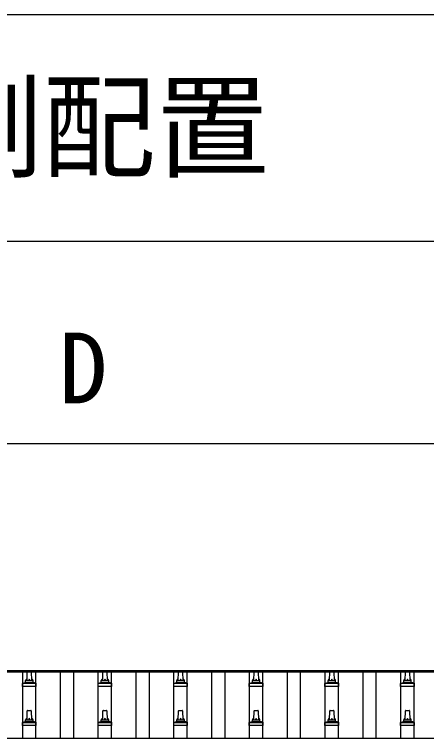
# Model space of a CAD drawing. Units: millimetres, scale not verified. Extents: x -13125 to 13125, y -19494 to 19412.
# Drawn here: x -5598 to -4508, y -3891 to -1978 of the extents above; entities that cross this region are included whole.
import ezdxf
from ezdxf.enums import TextEntityAlignment as Align

# ---------------------------------------------------------------- set-up
doc = ezdxf.new("R2010")
doc.units = ezdxf.units.MM
doc.header["$LTSCALE"] = 70
for name, color, linetype in [('0-2_USER1', 3, 'Continuous'), ('0-5_YKK_A1', 4, 'Continuous'), ('0-6_YKK_D', 6, 'Continuous')]:
    doc.layers.add(name, color=color, linetype=linetype)
doc.styles.add('ＭＳ ゴシック', font='')
doc.styles.get('ＭＳ ゴシック').set_extended_font_data('MS Gothic')

msp = doc.modelspace()

# ---------------------------------------------------------------- linework, layer by layer
at = {"layer": '0-2_USER1'}
msp.add_lwpolyline([(-12188.49, -1977.62), (-2535.43, -1977.62), (-2535.43, -2577.62), (-12188.49, -2577.62)], close=True, dxfattribs=at)
at = {"layer": '0-5_YKK_A1'}
for p, q in [((-8381.5, -3711.31), (-2335.5, -3711.31)), ((-8381.5, -3714.9), (-2335.5, -3714.9)), ((-5576, -3890.93), (-5576, -3714.9)), ((-5564.5, -3737.83), (-5563.77, -3714.31)), ((-5562.77, -3713.33), (-5554.23, -3713.33)), ((-5553.23, -3714.31), (-5552.5, -3737.83)), ((-5541, -3890.93), (-5541, -3714.9)), ((-5476, -3890.93), (-5476, -3714.9)), ((-5441, -3890.93), (-5441, -3714.9)), ((-5376, -3890.93), (-5376, -3714.9)), ((-5364.5, -3737.83), (-5363.77, -3714.31)), ((-5362.77, -3713.33), (-5354.23, -3713.33)), ((-5353.23, -3714.31), (-5352.5, -3737.83)), ((-5341, -3890.93), (-5341, -3714.9)), ((-5276, -3890.93), (-5276, -3714.9)), ((-5241, -3890.93), (-5241, -3714.9)), ((-5176, -3890.93), (-5176, -3714.9)), ((-5164.5, -3737.83), (-5163.77, -3714.31)), ((-5162.77, -3713.33), (-5154.23, -3713.33)), ((-5153.23, -3714.31), (-5152.5, -3737.83)), ((-5141, -3890.93), (-5141, -3714.9)), ((-5076, -3890.93), (-5076, -3714.9)), ((-5041, -3890.93), (-5041, -3714.9)), ((-4976, -3890.93), (-4976, -3714.9)), ((-4964.5, -3737.83), (-4963.77, -3714.31)), ((-4962.77, -3713.33), (-4954.23, -3713.33)), ((-4953.23, -3714.31), (-4952.5, -3737.83)), ((-4941, -3890.93), (-4941, -3714.9)), ((-4876, -3890.93), (-4876, -3714.9)), ((-4841, -3890.93), (-4841, -3714.9)), ((-4776, -3890.93), (-4776, -3714.9)), ((-4764.5, -3737.83), (-4763.77, -3714.31)), ((-4762.77, -3713.33), (-4754.23, -3713.33)), ((-4753.23, -3714.31), (-4752.5, -3737.83)), ((-4741, -3890.93), (-4741, -3714.9)), ((-4676, -3890.93), (-4676, -3714.9)), ((-4641, -3890.93), (-4641, -3714.9)), ((-4576, -3890.93), (-4576, -3714.9)), ((-4564.5, -3737.83), (-4563.77, -3714.31)), ((-4562.77, -3713.33), (-4554.23, -3713.33)), ((-4553.23, -3714.31), (-4552.5, -3737.83)), ((-4541, -3890.93), (-4541, -3714.9)), ((-5576.75, -3753.33), (-5576.75, -3745.62)), ((-5576.37, -3744.83), (-5540.63, -3744.83)), ((-5575.99, -3744.65), (-5569.26, -3743.02)), ((-5568.88, -3742.83), (-5548.12, -3742.83)), ((-5568.5, -3742.05), (-5568.5, -3737.83)), ((-5567.5, -3737.83), (-5549.5, -3737.83)), ((-5548.5, -3742.05), (-5548.5, -3737.83)), ((-5541.01, -3744.65), (-5547.74, -3743.02)), ((-5540.25, -3753.33), (-5540.25, -3745.62)), ((-5376.75, -3753.33), (-5376.75, -3745.62)), ((-5376.37, -3744.83), (-5340.63, -3744.83)), ((-5375.99, -3744.65), (-5369.26, -3743.02)), ((-5368.88, -3742.83), (-5348.12, -3742.83)), ((-5368.5, -3742.05), (-5368.5, -3737.83)), ((-5367.5, -3737.83), (-5349.5, -3737.83)), ((-5348.5, -3742.05), (-5348.5, -3737.83)), ((-5341.01, -3744.65), (-5347.74, -3743.02)), ((-5340.25, -3753.33), (-5340.25, -3745.62)), ((-5176.75, -3753.33), (-5176.75, -3745.62)), ((-5176.37, -3744.83), (-5140.63, -3744.83)), ((-5175.99, -3744.65), (-5169.26, -3743.02)), ((-5168.88, -3742.83), (-5148.12, -3742.83)), ((-5168.5, -3742.05), (-5168.5, -3737.83)), ((-5167.5, -3737.83), (-5149.5, -3737.83)), ((-5148.5, -3742.05), (-5148.5, -3737.83)), ((-5141.01, -3744.65), (-5147.74, -3743.02)), ((-5140.25, -3753.33), (-5140.25, -3745.62)), ((-4976.75, -3753.33), (-4976.75, -3745.62)), ((-4976.37, -3744.83), (-4940.63, -3744.83)), ((-4975.99, -3744.65), (-4969.26, -3743.02)), ((-4968.88, -3742.83), (-4948.12, -3742.83)), ((-4968.5, -3742.05), (-4968.5, -3737.83)), ((-4967.5, -3737.83), (-4949.5, -3737.83)), ((-4948.5, -3742.05), (-4948.5, -3737.83)), ((-4941.01, -3744.65), (-4947.74, -3743.02)), ((-4940.25, -3753.33), (-4940.25, -3745.62)), ((-4776.75, -3753.33), (-4776.75, -3745.62)), ((-4776.37, -3744.83), (-4740.63, -3744.83)), ((-4775.99, -3744.65), (-4769.26, -3743.02)), ((-4768.88, -3742.83), (-4748.12, -3742.83)), ((-4768.5, -3742.05), (-4768.5, -3737.83)), ((-4767.5, -3737.83), (-4749.5, -3737.83)), ((-4748.5, -3742.05), (-4748.5, -3737.83)), ((-4741.01, -3744.65), (-4747.74, -3743.02)), ((-4740.25, -3753.33), (-4740.25, -3745.62)), ((-4576.75, -3753.33), (-4576.75, -3745.62)), ((-4576.37, -3744.83), (-4540.63, -3744.83)), ((-4575.99, -3744.65), (-4569.26, -3743.02)), ((-4568.88, -3742.83), (-4548.12, -3742.83)), ((-4568.5, -3742.05), (-4568.5, -3737.83)), ((-4567.5, -3737.83), (-4549.5, -3737.83)), ((-4548.5, -3742.05), (-4548.5, -3737.83)), ((-4541.01, -3744.65), (-4547.74, -3743.02)), ((-4540.25, -3753.33), (-4540.25, -3745.62)), ((-5540.25, -3753.33), (-5576.75, -3753.33)), ((-5340.25, -3753.33), (-5376.75, -3753.33)), ((-5140.25, -3753.33), (-5176.75, -3753.33)), ((-4940.25, -3753.33), (-4976.75, -3753.33)), ((-4740.25, -3753.33), (-4776.75, -3753.33)), ((-4540.25, -3753.33), (-4576.75, -3753.33)), ((-5564.5, -3841.17), (-5563.77, -3817.64)), ((-5562.77, -3816.67), (-5554.23, -3816.67)), ((-5553.23, -3817.64), (-5552.5, -3841.17)), ((-5364.5, -3841.17), (-5363.77, -3817.64)), ((-5362.77, -3816.67), (-5354.23, -3816.67)), ((-5353.23, -3817.64), (-5352.5, -3841.17)), ((-5164.5, -3841.17), (-5163.77, -3817.64)), ((-5162.77, -3816.67), (-5154.23, -3816.67)), ((-5153.23, -3817.64), (-5152.5, -3841.17)), ((-4964.5, -3841.17), (-4963.77, -3817.64)), ((-4962.77, -3816.67), (-4954.23, -3816.67)), ((-4953.23, -3817.64), (-4952.5, -3841.17)), ((-4764.5, -3841.17), (-4763.77, -3817.64)), ((-4762.77, -3816.67), (-4754.23, -3816.67)), ((-4753.23, -3817.64), (-4752.5, -3841.17)), ((-4564.5, -3841.17), (-4563.77, -3817.64)), ((-4562.77, -3816.67), (-4554.23, -3816.67)), ((-4553.23, -3817.64), (-4552.5, -3841.17)), ((-5568.5, -3845.38), (-5568.5, -3841.17)), ((-5567.5, -3841.17), (-5549.5, -3841.17)), ((-5548.5, -3845.38), (-5548.5, -3841.17)), ((-5368.5, -3845.38), (-5368.5, -3841.17)), ((-5367.5, -3841.17), (-5349.5, -3841.17)), ((-5348.5, -3845.38), (-5348.5, -3841.17)), ((-5168.5, -3845.38), (-5168.5, -3841.17)), ((-5167.5, -3841.17), (-5149.5, -3841.17)), ((-5148.5, -3845.38), (-5148.5, -3841.17)), ((-4968.5, -3845.38), (-4968.5, -3841.17)), ((-4967.5, -3841.17), (-4949.5, -3841.17)), ((-4948.5, -3845.38), (-4948.5, -3841.17)), ((-4768.5, -3845.38), (-4768.5, -3841.17)), ((-4767.5, -3841.17), (-4749.5, -3841.17)), ((-4748.5, -3845.38), (-4748.5, -3841.17)), ((-4568.5, -3845.38), (-4568.5, -3841.17)), ((-4567.5, -3841.17), (-4549.5, -3841.17)), ((-4548.5, -3845.38), (-4548.5, -3841.17)), ((-5576.75, -3856.67), (-5576.75, -3848.95)), ((-5540.25, -3856.67), (-5576.75, -3856.67)), ((-5576.37, -3848.17), (-5540.63, -3848.17)), ((-5575.99, -3847.98), (-5569.26, -3846.35)), ((-5568.88, -3846.17), (-5548.12, -3846.17)), ((-5541.01, -3847.98), (-5547.74, -3846.35)), ((-5540.25, -3856.67), (-5540.25, -3848.95)), ((-5376.75, -3856.67), (-5376.75, -3848.95)), ((-5340.25, -3856.67), (-5376.75, -3856.67)), ((-5376.37, -3848.17), (-5340.63, -3848.17)), ((-5375.99, -3847.98), (-5369.26, -3846.35)), ((-5368.88, -3846.17), (-5348.12, -3846.17)), ((-5341.01, -3847.98), (-5347.74, -3846.35)), ((-5340.25, -3856.67), (-5340.25, -3848.95)), ((-5176.75, -3856.67), (-5176.75, -3848.95)), ((-5140.25, -3856.67), (-5176.75, -3856.67)), ((-5176.37, -3848.17), (-5140.63, -3848.17)), ((-5175.99, -3847.98), (-5169.26, -3846.35)), ((-5168.88, -3846.17), (-5148.12, -3846.17)), ((-5141.01, -3847.98), (-5147.74, -3846.35)), ((-5140.25, -3856.67), (-5140.25, -3848.95)), ((-4976.75, -3856.67), (-4976.75, -3848.95)), ((-4940.25, -3856.67), (-4976.75, -3856.67)), ((-4976.37, -3848.17), (-4940.63, -3848.17)), ((-4975.99, -3847.98), (-4969.26, -3846.35)), ((-4968.88, -3846.17), (-4948.12, -3846.17)), ((-4941.01, -3847.98), (-4947.74, -3846.35)), ((-4940.25, -3856.67), (-4940.25, -3848.95)), ((-4776.75, -3856.67), (-4776.75, -3848.95)), ((-4740.25, -3856.67), (-4776.75, -3856.67)), ((-4776.37, -3848.17), (-4740.63, -3848.17)), ((-4775.99, -3847.98), (-4769.26, -3846.35)), ((-4768.88, -3846.17), (-4748.12, -3846.17)), ((-4741.01, -3847.98), (-4747.74, -3846.35)), ((-4740.25, -3856.67), (-4740.25, -3848.95)), ((-4576.75, -3856.67), (-4576.75, -3848.95)), ((-4540.25, -3856.67), (-4576.75, -3856.67)), ((-4576.37, -3848.17), (-4540.63, -3848.17)), ((-4575.99, -3847.98), (-4569.26, -3846.35)), ((-4568.88, -3846.17), (-4548.12, -3846.17)), ((-4541.01, -3847.98), (-4547.74, -3846.35)), ((-4540.25, -3856.67), (-4540.25, -3848.95)), ((-2337.5, -3890.93), (-8379.5, -3890.93))]:
    msp.add_line(p, q, dxfattribs=at)
for centre, radius, start, end in [((-5562.77, -3714.33), 1, 90, 178.60509), ((-5554.23, -3714.33), 1, 1.39491, 90), ((-5362.77, -3714.33), 1, 90, 178.60509), ((-5354.23, -3714.33), 1, 1.39491, 90), ((-5162.77, -3714.33), 1, 90, 178.60509), ((-5154.23, -3714.33), 1, 1.39491, 90), ((-4962.77, -3714.33), 1, 90, 178.60509), ((-4954.23, -3714.33), 1, 1.39491, 90), ((-4762.77, -3714.33), 1, 90, 178.60509), ((-4754.23, -3714.33), 1, 1.39491, 90), ((-4562.77, -3714.33), 1, 90, 178.60509), ((-4554.23, -3714.33), 1, 1.39491, 90), ((-5575.75, -3745.62), 1, 103.62699, 180), ((-5569.5, -3742.05), 1, 283.62699, 0), ((-5564.41, -3738.47), 4.13, 90, 171.17633), ((-5567.5, -3738.83), 1, 90, 180), ((-5555.17, -3737.83), 4.83, 133.60282, 180), ((-5561.83, -3737.83), 4.83, 0, 46.39718), ((-5552.59, -3738.47), 4.13, 8.82367, 90), ((-5549.5, -3738.83), 1, 0, 90), ((-5547.5, -3742.05), 1, 180, 256.37301), ((-5541.25, -3745.62), 1, 0, 76.37301), ((-5375.75, -3745.62), 1, 103.62699, 180), ((-5369.5, -3742.05), 1, 283.62699, 0), ((-5364.41, -3738.47), 4.13, 90, 171.17633), ((-5367.5, -3738.83), 1, 90, 180), ((-5355.17, -3737.83), 4.83, 133.60282, 180), ((-5361.83, -3737.83), 4.83, 0, 46.39718), ((-5352.59, -3738.47), 4.13, 8.82367, 90), ((-5349.5, -3738.83), 1, 0, 90), ((-5347.5, -3742.05), 1, 180, 256.37301), ((-5341.25, -3745.62), 1, 0, 76.37301), ((-5175.75, -3745.62), 1, 103.62699, 180), ((-5169.5, -3742.05), 1, 283.62699, 0), ((-5164.41, -3738.47), 4.13, 90, 171.17633), ((-5167.5, -3738.83), 1, 90, 180), ((-5155.17, -3737.83), 4.83, 133.60282, 180), ((-5161.83, -3737.83), 4.83, 0, 46.39718), ((-5152.59, -3738.47), 4.13, 8.82367, 90), ((-5149.5, -3738.83), 1, 0, 90), ((-5147.5, -3742.05), 1, 180, 256.37301), ((-5141.25, -3745.62), 1, 0, 76.37301), ((-4975.75, -3745.62), 1, 103.62699, 180), ((-4969.5, -3742.05), 1, 283.62699, 0), ((-4964.41, -3738.47), 4.13, 90, 171.17633), ((-4967.5, -3738.83), 1, 90, 180), ((-4955.17, -3737.83), 4.83, 133.60282, 180), ((-4961.83, -3737.83), 4.83, 0, 46.39718), ((-4952.59, -3738.47), 4.13, 8.82367, 90), ((-4949.5, -3738.83), 1, 0, 90), ((-4947.5, -3742.05), 1, 180, 256.37301), ((-4941.25, -3745.62), 1, 0, 76.37301), ((-4775.75, -3745.62), 1, 103.62699, 180), ((-4769.5, -3742.05), 1, 283.62699, 0), ((-4764.41, -3738.47), 4.13, 90, 171.17633), ((-4767.5, -3738.83), 1, 90, 180), ((-4755.17, -3737.83), 4.83, 133.60282, 180), ((-4761.83, -3737.83), 4.83, 0, 46.39718), ((-4752.59, -3738.47), 4.13, 8.82367, 90), ((-4749.5, -3738.83), 1, 0, 90), ((-4747.5, -3742.05), 1, 180, 256.37301), ((-4741.25, -3745.62), 1, 0, 76.37301), ((-4575.75, -3745.62), 1, 103.62699, 180), ((-4569.5, -3742.05), 1, 283.62699, 0), ((-4564.41, -3738.47), 4.13, 90, 171.17633), ((-4567.5, -3738.83), 1, 90, 180), ((-4555.17, -3737.83), 4.83, 133.60282, 180), ((-4561.83, -3737.83), 4.83, 0, 46.39718), ((-4552.59, -3738.47), 4.13, 8.82367, 90), ((-4549.5, -3738.83), 1, 0, 90), ((-4547.5, -3742.05), 1, 180, 256.37301), ((-4541.25, -3745.62), 1, 0, 76.37301), ((-5562.77, -3817.67), 1, 90, 178.60509), ((-5554.23, -3817.67), 1, 1.39491, 90), ((-5362.77, -3817.67), 1, 90, 178.60509), ((-5354.23, -3817.67), 1, 1.39491, 90), ((-5162.77, -3817.67), 1, 90, 178.60509), ((-5154.23, -3817.67), 1, 1.39491, 90), ((-4962.77, -3817.67), 1, 90, 178.60509), ((-4954.23, -3817.67), 1, 1.39491, 90), ((-4762.77, -3817.67), 1, 90, 178.60509), ((-4754.23, -3817.67), 1, 1.39491, 90), ((-4562.77, -3817.67), 1, 90, 178.60509), ((-4554.23, -3817.67), 1, 1.39491, 90), ((-5569.5, -3845.38), 1, 283.62699, 0), ((-5564.41, -3841.8), 4.13, 90, 171.17633), ((-5567.5, -3842.17), 1, 90, 180), ((-5555.17, -3841.17), 4.83, 133.60282, 180), ((-5561.83, -3841.17), 4.83, 0, 46.39718), ((-5552.59, -3841.8), 4.13, 8.82367, 90), ((-5549.5, -3842.17), 1, 0, 90), ((-5547.5, -3845.38), 1, 180, 256.37301), ((-5369.5, -3845.38), 1, 283.62699, 0), ((-5364.41, -3841.8), 4.13, 90, 171.17633), ((-5367.5, -3842.17), 1, 90, 180), ((-5355.17, -3841.17), 4.83, 133.60282, 180), ((-5361.83, -3841.17), 4.83, 0, 46.39718), ((-5352.59, -3841.8), 4.13, 8.82367, 90), ((-5349.5, -3842.17), 1, 0, 90), ((-5347.5, -3845.38), 1, 180, 256.37301), ((-5169.5, -3845.38), 1, 283.62699, 0), ((-5164.41, -3841.8), 4.13, 90, 171.17633), ((-5167.5, -3842.17), 1, 90, 180), ((-5155.17, -3841.17), 4.83, 133.60282, 180), ((-5161.83, -3841.17), 4.83, 0, 46.39718), ((-5152.59, -3841.8), 4.13, 8.82367, 90), ((-5149.5, -3842.17), 1, 0, 90), ((-5147.5, -3845.38), 1, 180, 256.37301), ((-4969.5, -3845.38), 1, 283.62699, 0), ((-4964.41, -3841.8), 4.13, 90, 171.17633), ((-4967.5, -3842.17), 1, 90, 180), ((-4955.17, -3841.17), 4.83, 133.60282, 180), ((-4961.83, -3841.17), 4.83, 0, 46.39718), ((-4952.59, -3841.8), 4.13, 8.82367, 90), ((-4949.5, -3842.17), 1, 0, 90), ((-4947.5, -3845.38), 1, 180, 256.37301), ((-4769.5, -3845.38), 1, 283.62699, 0), ((-4764.41, -3841.8), 4.13, 90, 171.17633), ((-4767.5, -3842.17), 1, 90, 180), ((-4755.17, -3841.17), 4.83, 133.60282, 180), ((-4761.83, -3841.17), 4.83, 0, 46.39718), ((-4752.59, -3841.8), 4.13, 8.82367, 90), ((-4749.5, -3842.17), 1, 0, 90), ((-4747.5, -3845.38), 1, 180, 256.37301), ((-4569.5, -3845.38), 1, 283.62699, 0), ((-4564.41, -3841.8), 4.13, 90, 171.17633), ((-4567.5, -3842.17), 1, 90, 180), ((-4555.17, -3841.17), 4.83, 133.60282, 180), ((-4561.83, -3841.17), 4.83, 0, 46.39718), ((-4552.59, -3841.8), 4.13, 8.82367, 90), ((-4549.5, -3842.17), 1, 0, 90), ((-4547.5, -3845.38), 1, 180, 256.37301), ((-5575.75, -3848.95), 1, 103.62699, 180), ((-5541.25, -3848.95), 1, 0, 76.37301), ((-5375.75, -3848.95), 1, 103.62699, 180), ((-5341.25, -3848.95), 1, 0, 76.37301), ((-5175.75, -3848.95), 1, 103.62699, 180), ((-5141.25, -3848.95), 1, 0, 76.37301), ((-4975.75, -3848.95), 1, 103.62699, 180), ((-4941.25, -3848.95), 1, 0, 76.37301), ((-4775.75, -3848.95), 1, 103.62699, 180), ((-4741.25, -3848.95), 1, 0, 76.37301), ((-4575.75, -3848.95), 1, 103.62699, 180), ((-4541.25, -3848.95), 1, 0, 76.37301)]:
    msp.add_arc(centre, radius, start, end, dxfattribs=at)
at = {"layer": '0-6_YKK_D'}
msp.add_line((-8260.5, -3111.31), (-2456.5, -3111.31), dxfattribs=at)

# ---------------------------------------------------------------- texts
at = {"layer": '0-2_USER1', "style": 'ＭＳ ゴシック'}
msp.add_text('1台用／2台用 単体セット 【柱4本仕様】 水下側配置', height=219.9, dxfattribs=at).set_placement((-12121.02, -2450.37), align=Align.BOTTOM_LEFT)
at = {"layer": '0-6_YKK_D', "style": 'ＭＳ ゴシック'}
msp.add_text('D', height=187, dxfattribs=at).set_placement((-5479.48, -3061.31), align=Align.BOTTOM_LEFT)

doc.saveas('drawing.dxf')
